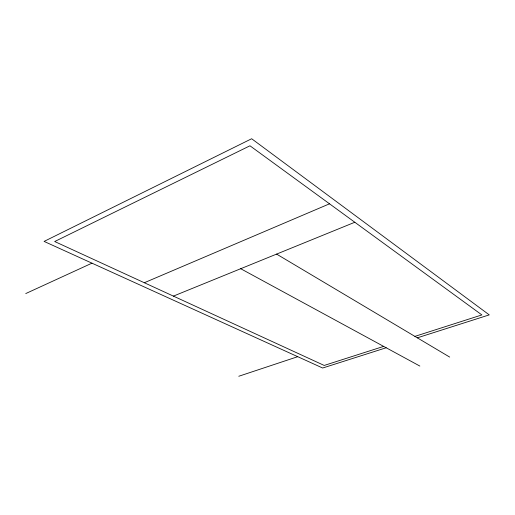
<?xml version="1.0" encoding="UTF-8"?>
<svg xmlns="http://www.w3.org/2000/svg" width="515" height="515" viewBox="0 0 515 515"><rect width="100%" height="100%" fill="white"/><g stroke="black" fill="none" stroke-linecap="round" stroke-linejoin="round"><path stroke-width="0.77" d="M25.75 293.563L91.96 263.171M144.316 282.735L329.523 203.811M173.407 296.112L354.816 222.255M238.786 376.259L297.728 356.683M383.656 346.395L324.199 365.444L54.699 241.529L249.968 145.79L481.879 314.923L414.897 336.385M386.173 347.767L322.673 368.019L44.084 241.413L251.655 138.741L489.25 314.884L417.324 337.827M240.705 268.714L419.847 366.062M276.6 254.101L449.685 357.082"/></g></svg>
